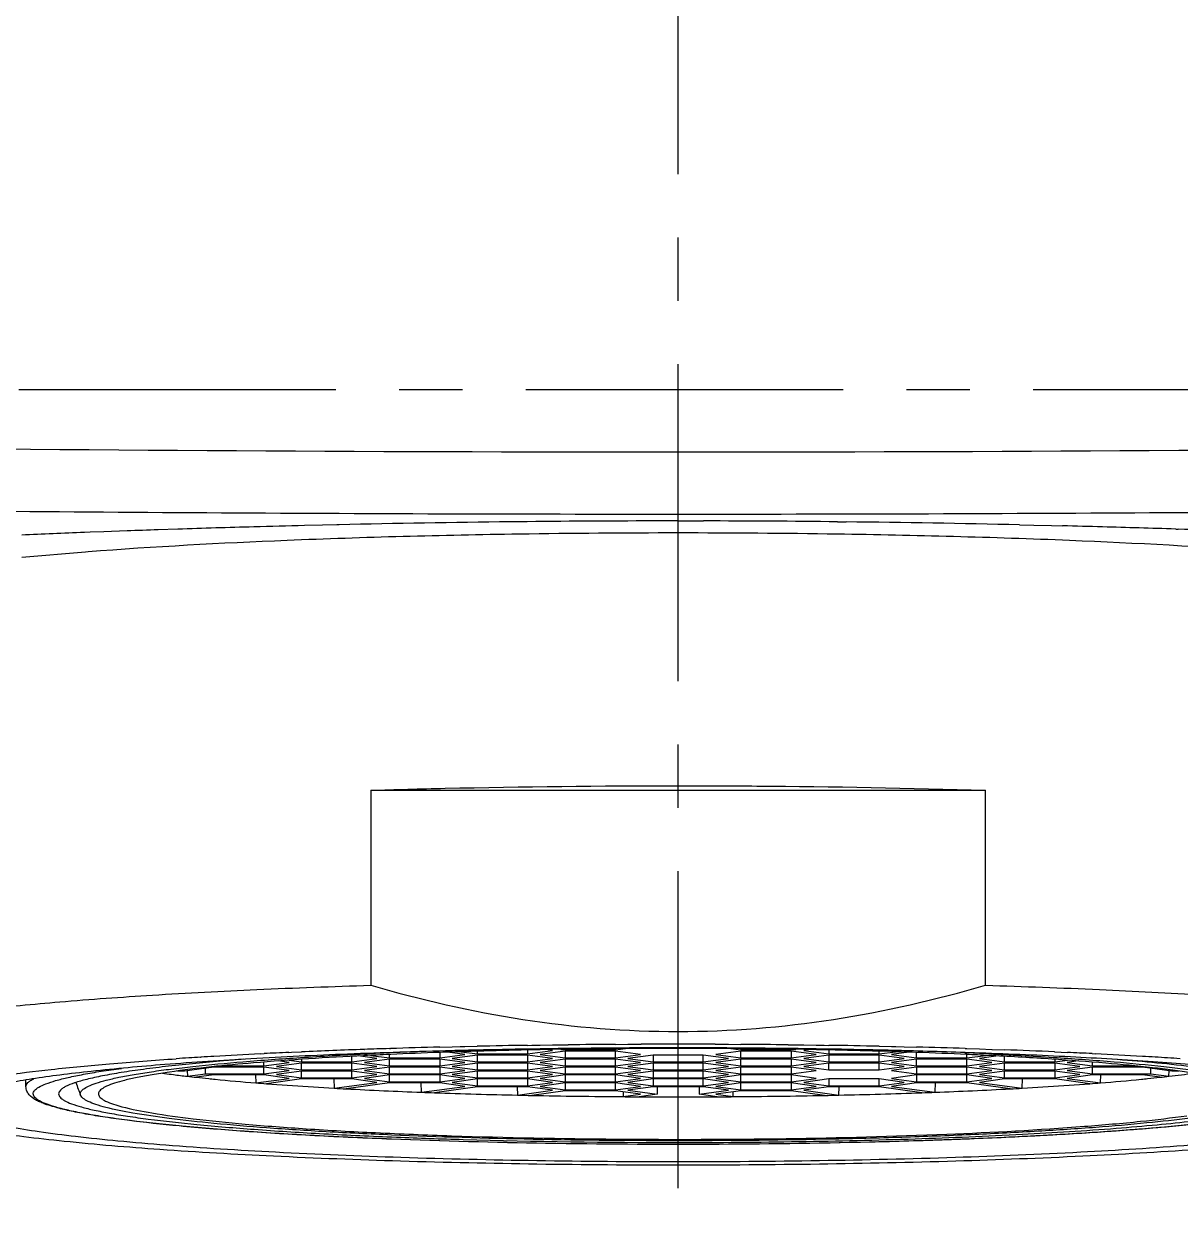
# Model space of a CAD drawing. Extents: x -4603 to -4009, y -5642 to -5222.
# Drawn here: x -4200.09 to -4184.14, y -5453.36 to -5436.85 of the extents above; entities that cross this region are included whole.
import ezdxf

# ---------------------------------------------------------------- set-up
doc = ezdxf.new("R2010")
doc.units = 0
doc.header["$LTSCALE"] = 7
doc.linetypes.add('CENTER', pattern=[2, 1.25, -0.25, 0.25, -0.25])
doc.layers.get('0').update_dxf_attribs({"color": 2, "linetype": 'CONTINUOUS'})
doc.layers.add('CL', color=1, linetype='CENTER')

# ---------------------------------------------------------------- blocks, each defined once
blk = doc.blocks.new('*U3')
at = {"layer": 'CL', "color": 0, "ltscale": 0.5, "transparency": 16777216}
blk.add_line((2.9, 0), (131.998, 0), dxfattribs=at)
blk = doc.blocks.new('*U2')
at = {"layer": 'CL', "color": 0, "ltscale": 0.5, "transparency": 16777216}
blk.add_line((0, -54.026), (0, 61.951), dxfattribs=at)

msp = doc.modelspace()

# ---------------------------------------------------------------- linework, layer by layer
at = {"color": 8, "linetype": 'Continuous', "true_color": 0x787878}
msp.add_line((-4191.06477, -5443.7102), (-4191.06477, -5442.75821), dxfattribs=at)
at = {"color": 7, "linetype": 'Continuous'}
for p, q in [((-4195.97145, -5443.7683), (-4196.22013, -5443.77425)), ((-4195.77378, -5443.76377), (-4195.97145, -5443.7683)), ((-4195.74454, -5443.76323), (-4195.77378, -5443.76377)), ((-4193.26197, -5443.722), (-4193.38292, -5443.72333)), ((-4191.06477, -5443.7102), (-4191.41492, -5443.71051)), ((-4191.06477, -5443.7102), (-4190.71463, -5443.71051)), ((-4188.86762, -5443.72199), (-4188.7467, -5443.72332)), ((-4186.35347, -5443.76381), (-4186.1574, -5443.76831)), ((-4186.1574, -5443.76831), (-4185.91115, -5443.7742)), ((-4185.91115, -5443.7742), (-4185.76308, -5443.77787)), ((-4199.17869, -5443.86674), (-4199.25841, -5443.86981)), ((-4198.99008, -5443.85961), (-4199.17869, -5443.86674)), ((-4198.66989, -5443.8479), (-4198.99008, -5443.85961)), ((-4197.96984, -5443.82404), (-4198.23998, -5443.83297)), ((-4184.19869, -5443.82278), (-4184.16334, -5443.82393)), ((-4199.2427, -5444.13964), (-4200.12105, -5444.21565)), ((-4199.20825, -5444.13699), (-4199.2427, -5444.13964)), ((-4195.30741, -5447.42856), (-4186.82213, -5447.42856)), ((-4195.30741, -5447.42856), (-4195.30741, -5450.12024)), ((-4186.82213, -5450.12024), (-4186.82213, -5447.42856)), ((-4196.83137, -5451.06656), (-4196.77955, -5451.06396)), ((-4196.43596, -5451.04752), (-4196.39988, -5451.04587)), ((-4196.39988, -5451.04587), (-4196.26407, -5451.03981)), ((-4195.39813, -5451.00576), (-4195.39357, -5451.00579)), ((-4195.04966, -5450.99421), (-4195.03465, -5450.9937)), ((-4194.35566, -5451.04761), (-4194.35566, -5451.12337)), ((-4194.3552, -5450.97435), (-4194.18437, -5450.97012)), ((-4194.00925, -5451.07629), (-4194.249, -5451.04371)), ((-4194.18437, -5450.97012), (-4194.07439, -5450.96753)), ((-4194.07439, -5450.96753), (-4194.00965, -5450.96605)), ((-4194.06145, -5451.03781), (-4193.83605, -5451.06844)), ((-4194.00965, -5450.96605), (-4193.8371, -5450.96227)), ((-4193.83549, -5451.01518), (-4193.88392, -5451.01629)), ((-4193.83471, -5451.03067), (-4193.84058, -5451.03084)), ((-4193.83605, -5451.06844), (-4193.83605, -5451.03075)), ((-4193.14392, -5450.94955), (-4193.0858, -5450.94865)), ((-4192.96954, -5450.99883), (-4193.14335, -5451.0016)), ((-4193.14323, -5451.01363), (-4193.14323, -5451.06844)), ((-4193.14323, -5451.06844), (-4192.79682, -5451.02137)), ((-4192.9967, -5451.01042), (-4193.1431, -5451.0134)), ((-4193.0858, -5450.94865), (-4192.97068, -5450.94696)), ((-4192.97133, -5451.00993), (-4192.9967, -5451.01042)), ((-4192.79773, -5451.00675), (-4192.97133, -5451.00993)), ((-4192.97068, -5450.94696), (-4192.79687, -5450.94459)), ((-4192.62361, -5451.02921), (-4192.97002, -5451.07629)), ((-4192.95763, -5450.99866), (-4192.96947, -5450.99886)), ((-4192.7976, -5450.99633), (-4192.95765, -5450.99865)), ((-4192.79682, -5451.02137), (-4192.89079, -5451.0086)), ((-4192.62433, -5451.00389), (-4192.79773, -5451.00675)), ((-4192.79687, -5450.94459), (-4192.62343, -5450.94246)), ((-4192.68583, -5451.00507), (-4192.62361, -5451.01352)), ((-4192.56687, -5451.00301), (-4192.62433, -5451.00389)), ((-4192.62361, -5451.004), (-4192.62361, -5451.01352)), ((-4192.62361, -5451.01352), (-4191.93079, -5451.01352)), ((-4191.93079, -5451.02921), (-4192.62361, -5451.02921)), ((-4192.62361, -5451.02921), (-4192.62361, -5451.12337)), ((-4192.62343, -5450.94246), (-4192.58461, -5450.94202)), ((-4191.93091, -5450.93624), (-4191.75764, -5450.93524)), ((-4191.93079, -5451.01352), (-4191.79162, -5450.99461)), ((-4191.93079, -5450.99578), (-4191.93079, -5451.01352)), ((-4191.58438, -5451.07629), (-4191.93079, -5451.02921)), ((-4191.93079, -5451.12337), (-4191.93079, -5451.02921)), ((-4191.75764, -5450.93524), (-4191.58458, -5450.93446)), ((-4191.58456, -5450.93449), (-4191.57472, -5450.93443)), ((-4190.55582, -5450.93442), (-4190.54496, -5450.93446)), ((-4190.19874, -5451.02921), (-4190.54515, -5451.07629)), ((-4190.54496, -5450.93446), (-4190.3719, -5450.93524)), ((-4190.3719, -5450.93524), (-4190.19863, -5450.93624)), ((-4190.33861, -5450.99451), (-4190.19874, -5451.01352)), ((-4190.19874, -5450.99577), (-4190.19874, -5451.01352)), ((-4190.19874, -5451.01352), (-4189.50592, -5451.01352)), ((-4189.50592, -5451.02921), (-4190.19874, -5451.02921)), ((-4190.19874, -5451.12337), (-4190.19874, -5451.02921)), ((-4189.54811, -5450.94198), (-4189.50609, -5450.94246)), ((-4189.50609, -5450.94246), (-4189.33267, -5450.94459)), ((-4189.50592, -5451.00389), (-4189.50592, -5451.01352)), ((-4189.50592, -5451.01352), (-4189.44324, -5451.005)), ((-4189.15951, -5451.07629), (-4189.50592, -5451.02921)), ((-4189.50592, -5451.02921), (-4189.50592, -5451.12337)), ((-4189.33182, -5451.00675), (-4189.50545, -5451.00389)), ((-4189.23905, -5451.00864), (-4189.33272, -5451.02137)), ((-4189.33272, -5451.02137), (-4188.98631, -5451.06844)), ((-4189.33267, -5450.94459), (-4189.15887, -5450.94696)), ((-4189.16767, -5450.99871), (-4189.33193, -5450.99633)), ((-4189.1579, -5451.00994), (-4189.33182, -5451.00675)), ((-4189.16001, -5450.99883), (-4189.16767, -5450.99871)), ((-4188.98619, -5451.0016), (-4189.16001, -5450.99883)), ((-4189.15887, -5450.94696), (-4189.04813, -5450.94858)), ((-4188.98665, -5451.01339), (-4189.1579, -5451.00994)), ((-4189.04813, -5450.94858), (-4188.98561, -5450.94955)), ((-4188.98631, -5451.01357), (-4188.98631, -5451.06844)), ((-4188.24129, -5451.03224), (-4188.29452, -5451.03068)), ((-4188.23905, -5451.01644), (-4188.29401, -5451.01518)), ((-4188.29349, -5451.06844), (-4188.29349, -5451.03083)), ((-4188.29349, -5451.06844), (-4188.06801, -5451.0378)), ((-4188.29244, -5450.96227), (-4188.11992, -5450.96605)), ((-4188.11804, -5451.03598), (-4188.24129, -5451.03224)), ((-4187.88115, -5451.04379), (-4188.12028, -5451.07629)), ((-4188.11992, -5450.96605), (-4188.06194, -5450.96737)), ((-4188.06194, -5450.96737), (-4187.94514, -5450.97012)), ((-4187.83486, -5451.04528), (-4187.94678, -5451.04148)), ((-4187.94514, -5450.97012), (-4187.77434, -5450.97435)), ((-4187.77391, -5451.04741), (-4187.83486, -5451.04528)), ((-4187.77387, -5451.12337), (-4187.77387, -5451.04755)), ((-4187.10951, -5451.05147), (-4187.08173, -5451.05267)), ((-4187.10356, -5450.99342), (-4187.07962, -5450.99417)), ((-4187.07962, -5450.99417), (-4186.90596, -5450.99981)), ((-4186.89892, -5451.05579), (-4186.90899, -5451.05545)), ((-4186.90596, -5450.99981), (-4186.73514, -5451.00563)), ((-4186.73596, -5451.00578), (-4186.73148, -5451.00576)), ((-4186.73148, -5451.00576), (-4186.56217, -5451.01182)), ((-4185.87142, -5451.03977), (-4185.86554, -5451.03981)), ((-4185.86554, -5451.03981), (-4185.69348, -5451.04752)), ((-4185.52385, -5451.05574), (-4185.51705, -5451.05579)), ((-4185.35009, -5451.06395), (-4185.30801, -5451.06606)), ((-4197.65642, -5451.11275), (-4197.6479, -5451.11222)), ((-4196.78054, -5451.23321), (-4196.78054, -5451.18043)), ((-4196.78054, -5451.23321), (-4196.43413, -5451.18613)), ((-4196.26092, -5451.19398), (-4196.60733, -5451.24105)), ((-4196.43413, -5451.18613), (-4196.58537, -5451.16558)), ((-4196.4364, -5451.15444), (-4196.26092, -5451.17829)), ((-4196.26092, -5451.14259), (-4196.26092, -5451.17829)), ((-4196.26092, -5451.17829), (-4195.5681, -5451.17829)), ((-4195.5681, -5451.19398), (-4196.26092, -5451.19398)), ((-4196.26092, -5451.28813), (-4196.26092, -5451.19398)), ((-4195.5681, -5451.17829), (-4195.5681, -5451.10103)), ((-4195.5681, -5451.17829), (-4195.22169, -5451.13121)), ((-4195.22169, -5451.24105), (-4195.5681, -5451.19398)), ((-4195.5681, -5451.28813), (-4195.5681, -5451.19398)), ((-4195.22169, -5451.13121), (-4195.47905, -5451.09624)), ((-4195.39434, -5451.09171), (-4195.40482, -5451.09224)), ((-4195.39595, -5451.06861), (-4195.35447, -5451.06662)), ((-4195.04848, -5451.13906), (-4195.3949, -5451.18613)), ((-4195.3949, -5451.18613), (-4195.04848, -5451.23321)), ((-4195.3106, -5451.08775), (-4195.04848, -5451.12337)), ((-4195.04848, -5451.12337), (-4195.04848, -5451.07524)), ((-4195.04848, -5451.12337), (-4194.35566, -5451.12337)), ((-4194.35566, -5451.13906), (-4195.04848, -5451.13906)), ((-4195.04848, -5451.23321), (-4195.04848, -5451.13906)), ((-4195.03118, -5451.07441), (-4195.04629, -5451.07513)), ((-4194.35566, -5451.12337), (-4194.00925, -5451.07629)), ((-4194.00925, -5451.18613), (-4194.35566, -5451.13906)), ((-4194.35566, -5451.13906), (-4194.35566, -5451.23321)), ((-4194.35566, -5451.23321), (-4194.00925, -5451.18613)), ((-4193.83605, -5451.08414), (-4194.18246, -5451.13121)), ((-4194.18246, -5451.13121), (-4193.83605, -5451.17829)), ((-4193.83605, -5451.19398), (-4194.18246, -5451.24105)), ((-4193.83605, -5451.06844), (-4193.14323, -5451.06844)), ((-4193.14323, -5451.08414), (-4193.83605, -5451.08414)), ((-4193.83605, -5451.17829), (-4193.83605, -5451.08414)), ((-4193.83605, -5451.17829), (-4193.14323, -5451.17829)), ((-4193.14323, -5451.19398), (-4193.83605, -5451.19398)), ((-4193.83605, -5451.28813), (-4193.83605, -5451.19398)), ((-4192.79682, -5451.13121), (-4193.14323, -5451.08414)), ((-4193.14323, -5451.08414), (-4193.14323, -5451.17829)), ((-4193.14323, -5451.17829), (-4192.79682, -5451.13121)), ((-4192.79682, -5451.24105), (-4193.14323, -5451.19398)), ((-4193.14323, -5451.19398), (-4193.14323, -5451.28813)), ((-4192.97002, -5451.07629), (-4192.62361, -5451.12337)), ((-4192.62361, -5451.13906), (-4192.97002, -5451.18613)), ((-4192.97002, -5451.18613), (-4192.62361, -5451.23321)), ((-4192.62361, -5451.12337), (-4191.93079, -5451.12337)), ((-4191.93079, -5451.13906), (-4192.62361, -5451.13906)), ((-4192.62361, -5451.13906), (-4192.62361, -5451.23321)), ((-4191.93079, -5451.12337), (-4191.58438, -5451.07629)), ((-4191.58438, -5451.18613), (-4191.93079, -5451.13906)), ((-4191.93079, -5451.23321), (-4191.93079, -5451.13906)), ((-4191.93079, -5451.23321), (-4191.58438, -5451.18613)), ((-4191.41118, -5451.08414), (-4191.75759, -5451.13121)), ((-4191.75759, -5451.13121), (-4191.41118, -5451.17829)), ((-4191.41118, -5451.19398), (-4191.75759, -5451.24105)), ((-4190.71836, -5451.08414), (-4191.41118, -5451.08414)), ((-4191.41118, -5451.08414), (-4191.41118, -5451.17829)), ((-4191.41118, -5451.17829), (-4190.71836, -5451.17829)), ((-4190.71836, -5451.19398), (-4191.41118, -5451.19398)), ((-4191.41118, -5451.19398), (-4191.41118, -5451.28813)), ((-4190.37195, -5451.13121), (-4190.71836, -5451.08414)), ((-4190.71836, -5451.17829), (-4190.71836, -5451.08414)), ((-4190.71836, -5451.17829), (-4190.37195, -5451.13121)), ((-4190.37195, -5451.24105), (-4190.71836, -5451.19398)), ((-4190.71836, -5451.28813), (-4190.71836, -5451.19398)), ((-4190.54515, -5451.07629), (-4190.19874, -5451.12337)), ((-4190.19874, -5451.13906), (-4190.54515, -5451.18613)), ((-4190.54515, -5451.18613), (-4190.19874, -5451.23321)), ((-4190.19874, -5451.12337), (-4189.50592, -5451.12337)), ((-4189.50592, -5451.13906), (-4190.19874, -5451.13906)), ((-4190.19874, -5451.23321), (-4190.19874, -5451.13906)), ((-4189.50592, -5451.12337), (-4189.15951, -5451.07629)), ((-4189.15951, -5451.18613), (-4189.50592, -5451.13906)), ((-4189.50592, -5451.13906), (-4189.50592, -5451.23321)), ((-4189.50592, -5451.23321), (-4189.15951, -5451.18613)), ((-4188.98631, -5451.08414), (-4189.33272, -5451.13121)), ((-4189.33272, -5451.13121), (-4188.98631, -5451.17829)), ((-4188.98631, -5451.19398), (-4189.33272, -5451.24105)), ((-4188.98631, -5451.06844), (-4188.29349, -5451.06844)), ((-4188.29349, -5451.08414), (-4188.98631, -5451.08414)), ((-4188.98631, -5451.08414), (-4188.98631, -5451.17829)), ((-4188.98631, -5451.17829), (-4188.29349, -5451.17829)), ((-4188.29349, -5451.19398), (-4188.98631, -5451.19398)), ((-4188.98631, -5451.28813), (-4188.98631, -5451.19398)), ((-4187.94708, -5451.13121), (-4188.29349, -5451.08414)), ((-4188.29349, -5451.17829), (-4188.29349, -5451.08414)), ((-4188.29349, -5451.17829), (-4187.94708, -5451.13121)), ((-4187.94708, -5451.24105), (-4188.29349, -5451.19398)), ((-4188.29349, -5451.28813), (-4188.29349, -5451.19398)), ((-4188.12028, -5451.07629), (-4187.77387, -5451.12337)), ((-4187.77387, -5451.13906), (-4188.12028, -5451.18613)), ((-4188.12028, -5451.18613), (-4187.77387, -5451.23321)), ((-4187.77387, -5451.12337), (-4187.08105, -5451.12337)), ((-4187.08105, -5451.13906), (-4187.77387, -5451.13906)), ((-4187.77387, -5451.23321), (-4187.77387, -5451.13906)), ((-4187.05086, -5451.07657), (-4187.08252, -5451.07514)), ((-4187.08105, -5451.12337), (-4187.08105, -5451.07529)), ((-4187.08105, -5451.12337), (-4186.81927, -5451.08779)), ((-4186.73464, -5451.18613), (-4187.08105, -5451.13906)), ((-4187.08105, -5451.23321), (-4187.08105, -5451.13906)), ((-4187.08105, -5451.23321), (-4186.73464, -5451.18613)), ((-4186.64991, -5451.09616), (-4186.90785, -5451.13121)), ((-4186.90785, -5451.13121), (-4186.56144, -5451.17829)), ((-4186.56144, -5451.19398), (-4186.90785, -5451.24105)), ((-4186.73429, -5451.06863), (-4186.71552, -5451.06949)), ((-4186.56144, -5451.17829), (-4186.56144, -5451.10099)), ((-4186.56144, -5451.17829), (-4185.86862, -5451.17829)), ((-4185.86862, -5451.19398), (-4186.56144, -5451.19398)), ((-4186.56144, -5451.28813), (-4186.56144, -5451.19398)), ((-4185.86862, -5451.14254), (-4185.86862, -5451.17829)), ((-4185.86862, -5451.17829), (-4185.69377, -5451.15453)), ((-4185.52221, -5451.24105), (-4185.86862, -5451.19398)), ((-4185.86862, -5451.19398), (-4185.86862, -5451.28813)), ((-4185.54391, -5451.16555), (-4185.69541, -5451.18613)), ((-4185.69541, -5451.18613), (-4185.349, -5451.23321)), ((-4185.349, -5451.23321), (-4185.349, -5451.18048)), ((-4197.8775, -5451.30382), (-4197.9755, -5451.30382)), ((-4197.47336, -5451.2489), (-4197.8775, -5451.30382)), ((-4197.84051, -5451.30237), (-4197.83759, -5451.37686)), ((-4197.83759, -5451.37686), (-4197.58883, -5451.34305)), ((-4197.47336, -5451.35874), (-4197.71195, -5451.39117)), ((-4197.58883, -5451.34305), (-4197.58883, -5451.26459)), ((-4197.58883, -5451.34305), (-4196.78054, -5451.34305)), ((-4196.78054, -5451.2489), (-4197.47336, -5451.2489)), ((-4196.78054, -5451.35874), (-4197.47336, -5451.35874)), ((-4197.36925, -5451.23321), (-4196.78054, -5451.23321)), ((-4196.89703, -5451.35874), (-4196.89303, -5451.46818)), ((-4196.43413, -5451.29598), (-4196.78054, -5451.2489)), ((-4196.78054, -5451.34305), (-4196.78054, -5451.2489)), ((-4196.78054, -5451.34305), (-4196.43413, -5451.29598)), ((-4196.43413, -5451.40582), (-4196.78054, -5451.35874)), ((-4196.60733, -5451.24105), (-4196.26092, -5451.28813)), ((-4196.26092, -5451.30382), (-4196.60733, -5451.3509)), ((-4196.60733, -5451.3509), (-4196.26092, -5451.39797)), ((-4196.26092, -5451.28813), (-4195.5681, -5451.28813)), ((-4195.5681, -5451.30382), (-4196.26092, -5451.30382)), ((-4196.26092, -5451.39797), (-4196.26092, -5451.30382)), ((-4195.5681, -5451.28813), (-4195.22169, -5451.24105)), ((-4195.22169, -5451.3509), (-4195.5681, -5451.30382)), ((-4195.5681, -5451.39797), (-4195.5681, -5451.30382)), ((-4195.5681, -5451.39797), (-4195.22169, -5451.3509)), ((-4195.04848, -5451.2489), (-4195.3949, -5451.29598)), ((-4195.3949, -5451.29598), (-4195.04848, -5451.34305)), ((-4195.04848, -5451.35874), (-4195.3949, -5451.40582)), ((-4195.04848, -5451.23321), (-4194.35566, -5451.23321)), ((-4194.35566, -5451.2489), (-4195.04848, -5451.2489)), ((-4195.04848, -5451.34305), (-4195.04848, -5451.2489)), ((-4195.04848, -5451.34305), (-4194.35566, -5451.34305)), ((-4194.35566, -5451.35874), (-4195.04848, -5451.35874)), ((-4195.04848, -5451.45289), (-4195.04848, -5451.35874)), ((-4194.00925, -5451.29598), (-4194.35566, -5451.2489)), ((-4194.35566, -5451.2489), (-4194.35566, -5451.34305)), ((-4194.35566, -5451.34305), (-4194.00925, -5451.29598)), ((-4194.00925, -5451.40582), (-4194.35566, -5451.35874)), ((-4194.35566, -5451.35874), (-4194.35566, -5451.45289)), ((-4194.18246, -5451.24105), (-4193.83605, -5451.28813)), ((-4193.83605, -5451.30382), (-4194.18246, -5451.3509)), ((-4194.18246, -5451.3509), (-4193.83605, -5451.39797)), ((-4193.83605, -5451.28813), (-4193.14323, -5451.28813)), ((-4193.14323, -5451.30382), (-4193.83605, -5451.30382)), ((-4193.83605, -5451.39797), (-4193.83605, -5451.30382)), ((-4193.14323, -5451.28813), (-4192.79682, -5451.24105)), ((-4192.79682, -5451.3509), (-4193.14323, -5451.30382)), ((-4193.14323, -5451.30382), (-4193.14323, -5451.39797)), ((-4193.14323, -5451.39797), (-4192.79682, -5451.3509)), ((-4192.62361, -5451.2489), (-4192.97002, -5451.29598)), ((-4192.97002, -5451.29598), (-4192.62361, -5451.34305)), ((-4192.62361, -5451.35874), (-4192.97002, -5451.40582)), ((-4192.62361, -5451.23321), (-4191.93079, -5451.23321)), ((-4191.93079, -5451.2489), (-4192.62361, -5451.2489)), ((-4192.62361, -5451.2489), (-4192.62361, -5451.34305)), ((-4192.62361, -5451.34305), (-4191.93079, -5451.34305)), ((-4191.93079, -5451.35874), (-4192.62361, -5451.35874)), ((-4192.62361, -5451.35874), (-4192.62361, -5451.45289)), ((-4191.58438, -5451.29598), (-4191.93079, -5451.2489)), ((-4191.93079, -5451.34305), (-4191.93079, -5451.2489)), ((-4191.93079, -5451.34305), (-4191.58438, -5451.29598)), ((-4191.58438, -5451.40582), (-4191.93079, -5451.35874)), ((-4191.93079, -5451.45289), (-4191.93079, -5451.35874)), ((-4191.75759, -5451.24105), (-4191.41118, -5451.28813)), ((-4191.41118, -5451.30382), (-4191.75759, -5451.3509)), ((-4191.75759, -5451.3509), (-4191.41118, -5451.39797)), ((-4191.41118, -5451.28813), (-4190.71836, -5451.28813)), ((-4190.71836, -5451.30382), (-4191.41118, -5451.30382)), ((-4191.41118, -5451.30382), (-4191.41118, -5451.39797)), ((-4190.71836, -5451.28813), (-4190.37195, -5451.24105)), ((-4190.37195, -5451.3509), (-4190.71836, -5451.30382)), ((-4190.71836, -5451.39797), (-4190.71836, -5451.30382)), ((-4190.71836, -5451.39797), (-4190.37195, -5451.3509)), ((-4190.19874, -5451.2489), (-4190.54515, -5451.29598)), ((-4190.54515, -5451.29598), (-4190.19874, -5451.34305)), ((-4190.19874, -5451.35874), (-4190.54515, -5451.40582)), ((-4190.19874, -5451.23321), (-4189.50592, -5451.23321)), ((-4189.50592, -5451.2489), (-4190.19874, -5451.2489)), ((-4190.19874, -5451.34305), (-4190.19874, -5451.2489)), ((-4190.19874, -5451.34305), (-4189.50592, -5451.34305)), ((-4189.50592, -5451.35874), (-4190.19874, -5451.35874)), ((-4190.19874, -5451.45289), (-4190.19874, -5451.35874)), ((-4189.15951, -5451.29598), (-4189.50592, -5451.2489)), ((-4189.50592, -5451.2489), (-4189.50592, -5451.34305)), ((-4189.50592, -5451.34305), (-4189.15951, -5451.29598)), ((-4189.15951, -5451.40582), (-4189.50592, -5451.35874)), ((-4189.50592, -5451.35874), (-4189.50592, -5451.45289)), ((-4189.33272, -5451.24105), (-4188.98631, -5451.28813)), ((-4188.98631, -5451.28813), (-4188.29349, -5451.28813)), ((-4188.29349, -5451.28813), (-4187.94708, -5451.24105)), ((-4187.77387, -5451.2489), (-4188.12028, -5451.29598)), ((-4188.12028, -5451.29598), (-4187.77387, -5451.34305)), ((-4187.77387, -5451.35874), (-4188.12028, -5451.40582)), ((-4187.77387, -5451.23321), (-4187.08105, -5451.23321)), ((-4187.08105, -5451.2489), (-4187.77387, -5451.2489)), ((-4187.77387, -5451.2489), (-4187.77387, -5451.34305)), ((-4187.77387, -5451.34305), (-4187.08105, -5451.34305)), ((-4187.08105, -5451.35874), (-4187.77387, -5451.35874)), ((-4187.77387, -5451.35874), (-4187.77387, -5451.45289)), ((-4186.73464, -5451.29598), (-4187.08105, -5451.2489)), ((-4187.08105, -5451.34305), (-4187.08105, -5451.2489)), ((-4187.08105, -5451.34305), (-4186.73464, -5451.29598)), ((-4186.73464, -5451.40582), (-4187.08105, -5451.35874)), ((-4187.08105, -5451.45289), (-4187.08105, -5451.35874)), ((-4186.90785, -5451.24105), (-4186.56144, -5451.28813)), ((-4186.56144, -5451.30382), (-4186.90785, -5451.3509)), ((-4186.90785, -5451.3509), (-4186.56144, -5451.39797)), ((-4186.56144, -5451.28813), (-4185.86862, -5451.28813)), ((-4185.86862, -5451.30382), (-4186.56144, -5451.30382)), ((-4186.56144, -5451.39797), (-4186.56144, -5451.30382)), ((-4185.86862, -5451.28813), (-4185.52221, -5451.24105)), ((-4185.52221, -5451.3509), (-4185.86862, -5451.30382)), ((-4185.86862, -5451.30382), (-4185.86862, -5451.39797)), ((-4185.86862, -5451.39797), (-4185.52221, -5451.3509)), ((-4185.349, -5451.2489), (-4185.69541, -5451.29598)), ((-4185.69541, -5451.29598), (-4185.349, -5451.34305)), ((-4185.349, -5451.35874), (-4185.69541, -5451.40582)), ((-4185.349, -5451.23321), (-4184.76043, -5451.23321)), ((-4184.65618, -5451.2489), (-4185.349, -5451.2489)), ((-4185.349, -5451.34305), (-4185.349, -5451.2489)), ((-4185.349, -5451.34305), (-4184.54071, -5451.34305)), ((-4184.65618, -5451.35874), (-4185.349, -5451.35874)), ((-4185.23651, -5451.46818), (-4185.2325, -5451.35874)), ((-4184.25203, -5451.30382), (-4184.65618, -5451.2489)), ((-4184.41759, -5451.39117), (-4184.65618, -5451.35874)), ((-4184.54071, -5451.34305), (-4184.54071, -5451.26459)), ((-4184.54071, -5451.34305), (-4184.29195, -5451.37686)), ((-4184.29195, -5451.37686), (-4184.28902, -5451.30237)), ((-4184.15376, -5451.30382), (-4184.25203, -5451.30382)), ((-4200.06477, -5451.51983), (-4200.06477, -5451.42757)), ((-4196.89303, -5451.46818), (-4196.43413, -5451.40582)), ((-4196.26092, -5451.41366), (-4196.7465, -5451.47965)), ((-4196.7465, -5451.47965), (-4195.81221, -5451.54099)), ((-4196.26092, -5451.39797), (-4195.5681, -5451.39797)), ((-4195.5681, -5451.41366), (-4196.26092, -5451.41366)), ((-4195.81672, -5451.41366), (-4195.81221, -5451.54099)), ((-4195.81221, -5451.54099), (-4195.22169, -5451.46074)), ((-4195.04848, -5451.46859), (-4195.64763, -5451.55001)), ((-4195.22169, -5451.46074), (-4195.5681, -5451.41366)), ((-4195.3949, -5451.40582), (-4195.04848, -5451.45289)), ((-4195.04848, -5451.45289), (-4194.35566, -5451.45289)), ((-4194.35566, -5451.46859), (-4195.04848, -5451.46859)), ((-4194.6084, -5451.59708), (-4194.61294, -5451.46859)), ((-4194.6084, -5451.59708), (-4194.00925, -5451.51566)), ((-4193.83605, -5451.52351), (-4194.42657, -5451.60376)), ((-4194.35566, -5451.45289), (-4194.00925, -5451.40582)), ((-4194.00925, -5451.51566), (-4194.35566, -5451.46859)), ((-4193.83605, -5451.41366), (-4194.18246, -5451.46074)), ((-4194.18246, -5451.46074), (-4193.83605, -5451.50782)), ((-4193.83605, -5451.39797), (-4193.14323, -5451.39797)), ((-4193.14323, -5451.41366), (-4193.83605, -5451.41366)), ((-4193.83605, -5451.50782), (-4193.83605, -5451.41366)), ((-4193.83605, -5451.50782), (-4193.14323, -5451.50782)), ((-4193.14323, -5451.52351), (-4193.83605, -5451.52351)), ((-4193.2865, -5451.52351), (-4193.28239, -5451.63657)), ((-4192.79682, -5451.46074), (-4193.14323, -5451.41366)), ((-4193.14323, -5451.41366), (-4193.14323, -5451.50782)), ((-4193.14323, -5451.50782), (-4192.79682, -5451.46074)), ((-4192.79682, -5451.57058), (-4193.14323, -5451.52351)), ((-4192.97002, -5451.40582), (-4192.62361, -5451.45289)), ((-4192.62361, -5451.46859), (-4192.97002, -5451.51566)), ((-4192.97002, -5451.51566), (-4192.62361, -5451.56274)), ((-4192.62361, -5451.45289), (-4191.93079, -5451.45289)), ((-4191.93079, -5451.46859), (-4192.62361, -5451.46859)), ((-4192.62361, -5451.46859), (-4192.62361, -5451.56274)), ((-4191.93079, -5451.45289), (-4191.58438, -5451.40582)), ((-4191.58438, -5451.51566), (-4191.93079, -5451.46859)), ((-4191.93079, -5451.56274), (-4191.93079, -5451.46859)), ((-4191.93079, -5451.56274), (-4191.58438, -5451.51566)), ((-4191.41118, -5451.41366), (-4191.75759, -5451.46074)), ((-4191.75759, -5451.46074), (-4191.41118, -5451.50782)), ((-4191.41118, -5451.52351), (-4191.75759, -5451.57058)), ((-4191.41118, -5451.39797), (-4190.71836, -5451.39797)), ((-4190.71836, -5451.41366), (-4191.41118, -5451.41366)), ((-4191.41118, -5451.41366), (-4191.41118, -5451.50782)), ((-4191.41118, -5451.50782), (-4190.71836, -5451.50782)), ((-4190.71836, -5451.52351), (-4191.41118, -5451.52351)), ((-4191.35344, -5451.52351), (-4191.35344, -5451.6255)), ((-4190.77609, -5451.52351), (-4190.77609, -5451.6255)), ((-4190.37195, -5451.46074), (-4190.71836, -5451.41366)), ((-4190.71836, -5451.50782), (-4190.71836, -5451.41366)), ((-4190.71836, -5451.50782), (-4190.37195, -5451.46074)), ((-4190.37195, -5451.57058), (-4190.71836, -5451.52351)), ((-4190.54515, -5451.40582), (-4190.19874, -5451.45289)), ((-4190.19874, -5451.46859), (-4190.54515, -5451.51566)), ((-4190.54515, -5451.51566), (-4190.19874, -5451.56274)), ((-4190.19874, -5451.45289), (-4189.50592, -5451.45289)), ((-4189.50592, -5451.46859), (-4190.19874, -5451.46859)), ((-4190.19874, -5451.56274), (-4190.19874, -5451.46859)), ((-4189.50592, -5451.45289), (-4189.15951, -5451.40582)), ((-4189.15951, -5451.51566), (-4189.50592, -5451.46859)), ((-4189.50592, -5451.46859), (-4189.50592, -5451.56274)), ((-4189.50592, -5451.56274), (-4189.15951, -5451.51566)), ((-4188.98631, -5451.41366), (-4189.33272, -5451.46074)), ((-4189.33272, -5451.46074), (-4188.98631, -5451.50782)), ((-4188.98631, -5451.52351), (-4189.33272, -5451.57058)), ((-4188.29349, -5451.41366), (-4188.98631, -5451.41366)), ((-4188.98631, -5451.41366), (-4188.98631, -5451.50782)), ((-4188.98631, -5451.50782), (-4188.29349, -5451.50782)), ((-4188.29349, -5451.52351), (-4188.98631, -5451.52351)), ((-4188.84714, -5451.63657), (-4188.84303, -5451.52351)), ((-4187.94708, -5451.46074), (-4188.29349, -5451.41366)), ((-4188.29349, -5451.50782), (-4188.29349, -5451.41366)), ((-4188.29349, -5451.50782), (-4187.94708, -5451.46074)), ((-4187.70297, -5451.60376), (-4188.29349, -5451.52351)), ((-4188.12028, -5451.40582), (-4187.77387, -5451.45289)), ((-4187.77387, -5451.46859), (-4188.12028, -5451.51566)), ((-4188.12028, -5451.51566), (-4187.52114, -5451.59708)), ((-4187.77387, -5451.45289), (-4187.08105, -5451.45289)), ((-4187.08105, -5451.46859), (-4187.77387, -5451.46859)), ((-4187.5166, -5451.46859), (-4187.52114, -5451.59708)), ((-4187.08105, -5451.45289), (-4186.73464, -5451.40582)), ((-4186.48191, -5451.55001), (-4187.08105, -5451.46859)), ((-4186.56144, -5451.41366), (-4186.90785, -5451.46074)), ((-4186.90785, -5451.46074), (-4186.31733, -5451.54099)), ((-4186.56144, -5451.39797), (-4185.86862, -5451.39797)), ((-4185.86862, -5451.41366), (-4186.56144, -5451.41366)), ((-4186.31733, -5451.54099), (-4186.31282, -5451.41366)), ((-4186.31733, -5451.54099), (-4185.38304, -5451.47965)), ((-4185.38304, -5451.47965), (-4185.86862, -5451.41366)), ((-4185.69541, -5451.40582), (-4185.23651, -5451.46818)), ((-4193.28239, -5451.63657), (-4192.79682, -5451.57058)), ((-4192.62361, -5451.57843), (-4193.08251, -5451.64079)), ((-4192.62361, -5451.56274), (-4191.93079, -5451.56274)), ((-4191.93079, -5451.57843), (-4192.62361, -5451.57843)), ((-4191.58438, -5451.6255), (-4191.93079, -5451.57843)), ((-4191.8255, -5451.59274), (-4191.82298, -5451.65793)), ((-4191.82298, -5451.65793), (-4191.58438, -5451.6255)), ((-4191.75759, -5451.57058), (-4191.35344, -5451.6255)), ((-4191.35344, -5451.6255), (-4191.6022, -5451.65931)), ((-4191.6022, -5451.65931), (-4191.58454, -5451.65939)), ((-4191.36349, -5451.66027), (-4191.35352, -5451.66029)), ((-4190.77609, -5451.6255), (-4190.37195, -5451.57058)), ((-4190.52733, -5451.65931), (-4190.77609, -5451.6255)), ((-4190.77601, -5451.6603), (-4190.76604, -5451.66027)), ((-4190.19874, -5451.57843), (-4190.54515, -5451.6255)), ((-4190.54515, -5451.6255), (-4190.30656, -5451.65793)), ((-4190.54499, -5451.6594), (-4190.52733, -5451.65931)), ((-4190.30656, -5451.65793), (-4190.30403, -5451.59274)), ((-4190.19874, -5451.56274), (-4189.50592, -5451.56274)), ((-4189.50592, -5451.57843), (-4190.19874, -5451.57843)), ((-4189.04702, -5451.64079), (-4189.50592, -5451.57843)), ((-4189.33272, -5451.57058), (-4188.84714, -5451.63657)), ((-4195.02191, -5452.21417), (-4194.95373, -5452.21693)), ((-4195.02288, -5452.24533), (-4195.08815, -5452.24277))]:
    msp.add_line(p, q, dxfattribs=at)
at = {"color": 8, "linetype": 'Continuous', "true_color": 0x787878}
for centre, radius, start, end in [((-4190.93038, -4370.26782), 1072.4904, 269.29825243, 269.99282026), ((-4191.19916, -4370.26777), 1072.49045, 270.0071792, 270.70174859), ((-4190.93596, -4346.09663), 1097.51928, 269.31395131, 269.99327547), ((-4191.19577, -4346.06074), 1097.55519, 270.00683894, 270.68613725)]:
    msp.add_arc(centre, radius, start, end, dxfattribs=at)
at = {"color": 7, "linetype": 'Continuous'}
for centre, radius, start, end in [((-4190.84498, -5663.52), 219.81146, 91.5837345, 91.8574827), ((-4190.78902, -5665.51093), 221.80319, 91.4030931, 91.5839693), ((-4191.01111, -5654.6131), 210.90311, 90.6443601, 91.2860328), ((-4191.04757, -5651.16961), 207.45942, 90.1014544, 90.6115786), ((-4191.07991, -5651.00001), 207.28982, 89.388501, 89.8990357), ((-4191.12919, -5655.27143), 211.56153, 88.7065145, 89.3547507), ((-4191.31697, -5664.52139), 220.81338, 88.4152266, 88.5587462), ((-4191.30387, -5664.06774), 220.35953, 88.1522584, 88.4153702), ((-4192.67658, -5614.07433), 170.33173, 92.214531, 92.5059249), ((-4191.17444, -5653.451), 209.73707, 91.9305249, 92.0480384), ((-4191.06731, -5590.69966), 146.82307, 89.9990066, 90.855476), ((-4191.0519, -5589.31592), 145.43934, 89.1404525, 90.0050677), ((-4191.1323, -5658.72534), 215.01438, 87.9563908, 88.1426272), ((-4192.63278, -5534.1889), 83.22832, 92.7407495, 92.8558913), ((-4192.49047, -5537.16186), 86.20467, 92.6232798, 92.7407455), ((-4192.05704, -5547.01235), 96.0647, 91.9931207, 92.5099935), ((-4191.70836, -5556.61298), 105.67166, 91.8120812, 91.9990281), ((-4192.11756, -5518.85649), 67.86711, 92.4751377, 92.7337478), ((-4191.88419, -5524.21944), 73.23513, 92.1719496, 92.476346), ((-4191.50032, -5563.20784), 112.2698, 91.4571182, 91.8040318), ((-4191.77164, -5524.1253), 73.12356, 92.0253404, 92.5547808), ((-4191.58054, -5529.42757), 78.42926, 91.9011801, 92.0279654), ((-4191.32596, -5561.99423), 111.00742, 91.3203917, 91.4749159), ((-4191.4999, -5531.85592), 80.85896, 91.7800923, 91.9012015), ((-4191.42773, -5534.17651), 83.18067, 91.6622291, 91.7801258), ((-4191.19805, -5575.79177), 124.85739, 90.892977, 91.2111258), ((-4191.19573, -5567.90222), 116.91684, 90.9544838, 91.2937377), ((-4191.26833, -5539.92715), 88.93351, 91.2079215, 91.6536339), ((-4191.07379, -5576.40411), 125.41962, 90.2332314, 90.787519), ((-4191.0817, -5583.89328), 132.95976, 90.3659475, 90.6476552), ((-4191.08581, -5549.96013), 98.96821, 90.489549, 90.8574637), ((-4191.0708, -5551.65539), 100.66353, 90.292347, 90.4898472), ((-4191.06518, -5552.77401), 101.78217, 89.9997692, 90.2922966), ((-4191.06474, -5578.17684), 127.19237, 90.0000109, 90.2340548), ((-4191.06473, -5586.39858), 135.46511, 90.0000178, 90.2157072), ((-4191.06481, -5586.39968), 135.46621, 89.7847218, 89.9999823), ((-4191.06479, -5578.17596), 127.19149, 89.7659442, 89.9999889), ((-4191.06445, -5552.79766), 101.80581, 89.7077046, 90.0001796), ((-4191.04703, -5575.42543), 124.44092, 89.2102973, 89.7689495), ((-4191.0586, -5551.64561), 100.65374, 89.5101782, 89.7076883), ((-4191.04791, -5583.90138), 132.96786, 89.3537244, 89.6340453), ((-4191.03464, -5549.17638), 98.1844, 89.1075982, 89.5118424), ((-4190.82988, -5538.67176), 87.67774, 88.342958, 88.7953924), ((-4190.91303, -5566.84334), 115.85776, 88.7046949, 89.047067), ((-4190.94957, -5576.77639), 125.84217, 88.7901235, 89.1057737), ((-4190.80265, -5561.95705), 110.97022, 88.5250554, 88.6762512), ((-4190.63037, -5531.87832), 80.88137, 88.0986124, 88.2199978), ((-4190.55364, -5552.9003), 101.91007, 87.9504116, 88.5339432), ((-4190.66944, -5564.62403), 113.68655, 88.2025721, 88.5407713), ((-4190.28382, -5522.26918), 71.26598, 87.4253754, 87.9816837), ((-4190.07299, -5520.2176), 69.22958, 87.3797065, 87.5236026), ((-4189.94924, -5517.51526), 66.52441, 87.2296807, 87.3797754), ((-4190.10137, -5547.7839), 96.83678, 87.4957379, 87.905484), ((-4189.64098, -5537.20307), 86.24593, 87.2627899, 87.3766372), ((-4189.49656, -5534.1848), 83.22421, 87.1441773, 87.2592584), ((-4189.14429, -5527.24595), 76.27642, 86.6285658, 87.1171277), ((-4193.87183, -5512.47026), 61.4741, 93.681056, 93.8417895), ((-4193.66746, -5515.64434), 64.65476, 93.5371891, 93.6812064), ((-4193.46251, -5518.96407), 67.98081, 93.3803754, 93.5297751), ((-4193.09299, -5525.27724), 74.30479, 92.8838499, 93.3777713), ((-4192.15761, -5515.27319), 64.26304, 92.5765025, 92.8870293), ((-4189.91398, -5514.06801), 63.05648, 87.10979, 87.3975585), ((-4188.66707, -5518.96493), 67.98167, 86.4703805, 86.6196255), ((-4188.46701, -5515.72204), 64.73262, 86.3188211, 86.470411), ((-4188.25751, -5512.46728), 61.47112, 86.1583038, 86.3189094), ((-4196.42377, -5438.8381), 12.61769, 262.000553, 262.13048), ((-4196.27991, -5437.79245), 13.67319, 262.133259, 262.644917), ((-4195.95263, -5435.26401), 16.22273, 262.641734, 263.327612), ((-4195.56639, -5431.99559), 19.51388, 263.31628, 263.687555), ((-4195.32431, -5429.80405), 21.71875, 263.688463, 264.13549), ((-4186.85984, -5429.29198), 22.23372, 275.869687, 276.30636), ((-4186.5208, -5432.36734), 19.13974, 276.308817, 276.687349), ((-4186.10624, -5435.86208), 15.62049, 276.669837, 277.934753), ((-4197.50838, -5450.88666), 1.95338, 197.152552, 202.708847), ((-4195.05379, -5427.19758), 24.33922, 264.128943, 264.335305), ((-4194.56737, -5422.21056), 29.3499, 264.351313, 265.455169), ((-4193.91858, -5414.4137), 37.17367, 265.410575, 265.637114), ((-4192.58489, -5394.14579), 57.48586, 266.781663, 266.945947), ((-4192.13682, -5385.54042), 66.10288, 266.9555153, 267.8572188), ((-4190.12191, -5382.68838), 68.95777, 272.1614471, 273.0258188), ((-4189.54464, -5394.14579), 57.48586, 273.054053, 273.218337), ((-4188.21096, -5414.4137), 37.17367, 274.362886, 274.589425), ((-4187.72019, -5420.43887), 31.12855, 274.576368, 275.617149), ((-4187.07574, -5427.19758), 24.33922, 275.664695, 275.871057), ((-4191.68103, -5374.32446), 77.32806, 267.8304652, 267.9652804), ((-4191.42282, -5366.83218), 84.82478, 267.9706627, 268.7438307), ((-4191.20696, -5358.09123), 93.56836, 268.7290215, 268.8514434), ((-4191.11265, -5353.15339), 98.5071, 268.8541717, 269.5868438), ((-4191.06884, -5348.78942), 102.87127, 269.5799675, 269.7029332), ((-4191.06578, -5348.19639), 103.46431, 269.7127179, 269.8351326), ((-4191.06477, -5347.87065), 103.79006, 269.8405954, 270.1594046), ((-4191.06376, -5348.19639), 103.46431, 270.1648674, 270.2872821), ((-4191.0607, -5348.78942), 102.87127, 270.2970668, 270.4200325), ((-4191.03517, -5351.80939), 99.8512, 270.4180876, 271.140897), ((-4190.92258, -5358.09123), 93.56836, 271.1485566, 271.2709785), ((-4190.77378, -5364.49385), 87.16402, 271.2665443, 272.0189623), ((-4190.44851, -5374.32446), 77.32806, 272.0347196, 272.1695348)]:
    msp.add_arc(centre, radius, start, end, dxfattribs=at)
for points, knots in [([(-4193.25943, -5443.89295), (-4194.32747, -5443.90903), (-4196.31178, -5443.96108), (-4198.29427, -5444.0669), (-4199.20825, -5444.13699)], [0, 0, 0, 0, 0.53816254, 1, 1, 1, 1]), ([(-4182.91455, -5444.13751), (-4183.82938, -5444.06724), (-4185.81412, -5443.96119), (-4187.80068, -5443.90905), (-4188.87011, -5443.89295)], [0, 0, 0, 0, 0.46174539, 1, 1, 1, 1]), ([(-4195.30741, -5447.42856), (-4194.9648, -5447.41805), (-4193.55088, -5447.38075), (-4192.13639, -5447.3658), (-4191.06477, -5447.3658)], [0, 0, 0, 0, 0.24234561, 1, 1, 1, 1]), ([(-4191.06477, -5447.3658), (-4190.70344, -5447.3658), (-4189.28905, -5447.371), (-4187.8747, -5447.39627), (-4186.82213, -5447.42856)], [0, 0, 0, 0, 0.25546592, 1, 1, 1, 1]), ([(-4202.71476, -5450.97152), (-4202.71476, -5450.94627), (-4202.6894, -5450.90521), (-4202.63863, -5450.86559), (-4202.55306, -5450.81583), (-4202.40408, -5450.75858), (-4202.17735, -5450.6943), (-4201.88882, -5450.63127), (-4201.53999, -5450.5696), (-4201.1326, -5450.50993), (-4200.47973, -5450.42934), (-4199.53615, -5450.33929), (-4198.26654, -5450.24879), (-4196.83586, -5450.17365), (-4195.83131, -5450.13631), (-4195.30741, -5450.12024)], [0, 0, 0, 0, 0.01006508, 0.01712327, 0.02593403, 0.04927086, 0.08054642, 0.11979821, 0.16691721, 0.22169788, 0.28387344, 0.42906632, 0.59939121, 0.79111012, 1, 1, 1, 1]), ([(-4195.30741, -5450.12024), (-4194.61894, -5450.3202), (-4193.21744, -5450.64263), (-4191.78161, -5450.75827), (-4191.06477, -5450.75827)], [0, 0, 0, 0, 0.50002611, 1, 1, 1, 1]), ([(-4191.06477, -5450.75827), (-4190.34792, -5450.75827), (-4188.91209, -5450.64263), (-4187.5106, -5450.3202), (-4186.82213, -5450.12024)], [0, 0, 0, 0, 0.49997397, 1, 1, 1, 1]), ([(-4186.82213, -5450.12024), (-4186.29823, -5450.13631), (-4185.29368, -5450.17365), (-4183.863, -5450.24879), (-4182.59339, -5450.33929), (-4181.64981, -5450.42934), (-4180.99694, -5450.50993), (-4180.58954, -5450.5696), (-4180.24072, -5450.63127), (-4179.95218, -5450.6943), (-4179.72545, -5450.75858), (-4179.57647, -5450.81583), (-4179.49091, -5450.86559), (-4179.44014, -5450.90521), (-4179.41478, -5450.94627), (-4179.41478, -5450.97152)], [0, 0, 0, 0, 0.20888988, 0.40060879, 0.57093368, 0.71612656, 0.77830212, 0.83308279, 0.88020179, 0.91945358, 0.95072914, 0.97406597, 0.98287673, 0.98993492, 1, 1, 1, 1]), ([(-4194.18321, -5451.02359), (-4194.66486, -5451.036), (-4195.591, -5451.06591), (-4196.91316, -5451.12876), (-4198.09212, -5451.20653), (-4198.97118, -5451.28521), (-4199.58108, -5451.35631), (-4199.96244, -5451.40923), (-4200.28932, -5451.46414), (-4200.55991, -5451.52038), (-4200.77267, -5451.57791), (-4200.91255, -5451.62913), (-4200.99308, -5451.67385), (-4201.04043, -5451.70908), (-4201.06476, -5451.74617), (-4201.06476, -5451.76906)], [0, 0, 0, 0, 0.2069397, 0.39797738, 0.568492, 0.71438136, 0.77698865, 0.83220552, 0.87973111, 0.91933086, 0.9508609, 0.97433452, 0.98315319, 0.99017075, 1, 1, 1, 1]), ([(-4181.06477, -5451.76906), (-4181.06477, -5451.74858), (-4181.08413, -5451.71526), (-4181.12395, -5451.68249), (-4181.19048, -5451.64185), (-4181.30661, -5451.59488), (-4181.48347, -5451.54211), (-4181.70865, -5451.49027), (-4181.98109, -5451.4394), (-4182.2996, -5451.39002), (-4182.81103, -5451.32297), (-4183.55217, -5451.24736), (-4184.55256, -5451.1702), (-4185.6851, -5451.10458), (-4186.48213, -5451.07077), (-4186.89892, -5451.05579)], [0, 0, 0, 0, 0.01034521, 0.01745931, 0.02627636, 0.04950899, 0.08054854, 0.11947636, 0.16620296, 0.220563, 0.2823151, 0.4268161, 0.59692274, 0.78926669, 1, 1, 1, 1]), ([(-4201.66313, -5451.85123), (-4201.67268, -5451.84365), (-4201.6893, -5451.82859), (-4201.70758, -5451.80311), (-4201.7161, -5451.77661), (-4201.71253, -5451.73857), (-4201.67484, -5451.69094), (-4201.59942, -5451.64345), (-4201.48826, -5451.5952), (-4201.26887, -5451.52476), (-4200.90176, -5451.44415), (-4200.35608, -5451.35666), (-4199.67675, -5451.27418), (-4198.87359, -5451.19796), (-4198.2975, -5451.1549), (-4197.9907, -5451.13429)], [0, 0, 0, 0, 0.00930119, 0.01701814, 0.02367955, 0.03008712, 0.04536327, 0.06750936, 0.09805419, 0.13747084, 0.24325486, 0.38437789, 0.55918244, 0.76534164, 1, 1, 1, 1]), ([(-4199.31033, -5451.64072), (-4199.31311, -5451.63404), (-4199.3164, -5451.61944), (-4199.31115, -5451.59655), (-4199.29653, -5451.57478), (-4199.26223, -5451.54354), (-4199.19491, -5451.50715), (-4199.08786, -5451.46682), (-4198.94659, -5451.4268), (-4198.77176, -5451.3873), (-4198.56379, -5451.3486), (-4198.32357, -5451.31094), (-4198.0521, -5451.27451), (-4197.63144, -5451.22569), (-4197.03701, -5451.17034), (-4196.24882, -5451.11363), (-4195.69018, -5451.08285), (-4195.39595, -5451.06861)], [0, 0, 0, 0, 0.0053922, 0.01078692, 0.017017, 0.02464604, 0.04515937, 0.07347351, 0.10989115, 0.15444128, 0.20702953, 0.26750077, 0.33562251, 0.41113724, 0.58307504, 0.7804724, 1, 1, 1, 1]), ([(-4197.05992, -5451.14124), (-4197.15355, -5451.14846), (-4197.49964, -5451.17642), (-4197.84535, -5451.20941), (-4198.09705, -5451.23797)], [0, 0, 0, 0, 0.27046321, 1, 1, 1, 1]), ([(-4195.40482, -5451.09224), (-4195.91212, -5451.11795), (-4196.80729, -5451.17435), (-4197.70041, -5451.2633), (-4198.08543, -5451.3186)], [0, 0, 0, 0, 0.56632478, 1, 1, 1, 1]), ([(-4183.06845, -5451.63854), (-4183.06598, -5451.63216), (-4183.06325, -5451.61823), (-4183.06864, -5451.5966), (-4183.08267, -5451.57596), (-4183.11514, -5451.54636), (-4183.17847, -5451.51176), (-4183.27899, -5451.47343), (-4183.41132, -5451.43535), (-4183.57494, -5451.39776), (-4183.76943, -5451.36091), (-4183.99401, -5451.32499), (-4184.24779, -5451.29021), (-4184.64113, -5451.24352), (-4185.19728, -5451.19039), (-4185.93532, -5451.13563), (-4186.45869, -5451.10568), (-4186.73452, -5451.09175)], [0, 0, 0, 0, 0.00543907, 0.0109286, 0.01727299, 0.02501001, 0.04568824, 0.07411083, 0.11056343, 0.15509307, 0.2076211, 0.26798314, 0.33598229, 0.41135682, 0.58304037, 0.78031591, 1, 1, 1, 1]), ([(-4186.71548, -5451.06949), (-4186.4224, -5451.08376), (-4185.86609, -5451.11456), (-4185.08131, -5451.17127), (-4184.48961, -5451.22658), (-4184.07094, -5451.27532), (-4183.80079, -5451.31169), (-4183.56177, -5451.34928), (-4183.35485, -5451.3879), (-4183.1809, -5451.42732), (-4183.04037, -5451.46725), (-4182.93389, -5451.50749), (-4182.86694, -5451.5438), (-4182.83285, -5451.57495), (-4182.81833, -5451.59668), (-4182.81315, -5451.61951), (-4182.81644, -5451.63406), (-4182.81922, -5451.64073)], [0, 0, 0, 0, 0.21966102, 0.41706721, 0.58898048, 0.66448036, 0.73257958, 0.79302595, 0.84559125, 0.89011942, 0.92652052, 0.95482026, 0.97532654, 0.98295736, 0.98919229, 0.99459591, 1, 1, 1, 1]), ([(-4182.51477, -5451.61952), (-4182.51477, -5451.59331), (-4182.55164, -5451.55225), (-4182.61366, -5451.51635), (-4182.68817, -5451.48365), (-4182.78225, -5451.45201), (-4182.94732, -5451.40637), (-4183.34854, -5451.32324), (-4184.07568, -5451.22642), (-4184.70759, -5451.16917), (-4185.06945, -5451.14125)], [0, 0, 0, 0, 0.02981335, 0.05331023, 0.08374119, 0.12140416, 0.16639796, 0.27834541, 0.58719211, 1, 1, 1, 1]), ([(-4198.09705, -5451.23797), (-4198.21295, -5451.25112), (-4198.43081, -5451.2777), (-4198.73555, -5451.3218), (-4198.99653, -5451.36744), (-4199.21245, -5451.41407), (-4199.38213, -5451.4617), (-4199.49365, -5451.50408), (-4199.55773, -5451.54098), (-4199.59566, -5451.57029), (-4199.61476, -5451.60075), (-4199.61476, -5451.61951)], [0, 0, 0, 0, 0.21906538, 0.41212826, 0.57819745, 0.71656048, 0.82677109, 0.90898237, 0.93997787, 0.96477131, 1, 1, 1, 1]), ([(-4198.08543, -5451.3186), (-4198.16507, -5451.33003), (-4198.3139, -5451.35297), (-4198.52056, -5451.39073), (-4198.69461, -5451.42933), (-4198.83549, -5451.46845), (-4198.94259, -5451.50788), (-4199.01022, -5451.54346), (-4199.04513, -5451.57397), (-4199.06031, -5451.59518), (-4199.06637, -5451.61752), (-4199.06363, -5451.63195), (-4199.0611, -5451.63852)], [0, 0, 0, 0, 0.22543069, 0.42187135, 0.58846918, 0.72482379, 0.83106242, 0.90819332, 0.93690535, 0.96027215, 0.98028251, 1, 1, 1, 1]), ([(-4195.08815, -5452.24277), (-4195.44044, -5452.22878), (-4196.11296, -5452.19771), (-4197.06723, -5452.13861), (-4197.90787, -5452.07006), (-4198.52971, -5452.00348), (-4198.9586, -5451.94466), (-4199.22621, -5451.90124), (-4199.45626, -5451.85652), (-4199.64858, -5451.81031), (-4199.78472, -5451.76772), (-4199.8747, -5451.73098), (-4199.94756, -5451.69619), (-4200.01159, -5451.64906), (-4200.0561, -5451.58285), (-4200.06477, -5451.5412), (-4200.06477, -5451.51983)], [0, 0, 0, 0, 0.20635382, 0.39403457, 0.55957398, 0.69998159, 0.76000434, 0.81293528, 0.85864469, 0.89713677, 0.9286604, 0.94202104, 0.95397396, 0.97595199, 0.98748855, 1, 1, 1, 1]), ([(-4182.06477, -5451.51983), (-4182.06477, -5451.53961), (-4182.07209, -5451.57811), (-4182.11069, -5451.64073), (-4182.18297, -5451.69913), (-4182.2922, -5451.74799), (-4182.39783, -5451.78478), (-4182.4971, -5451.81304), (-4182.61675, -5451.84329), (-4182.87264, -5451.8976), (-4183.30504, -5451.96641), (-4183.91504, -5452.03929), (-4184.63896, -5452.10595), (-4185.46578, -5452.1652), (-4186.38248, -5452.21596), (-4187.37445, -5452.25737), (-4188.80055, -5452.29983), (-4190.64518, -5452.32459), (-4192.84934, -5452.31132), (-4194.31153, -5452.27301), (-4195.02288, -5452.24533)], [0, 0, 0, 0, 0.00452684, 0.0087046, 0.01660757, 0.02532948, 0.03600989, 0.04218604, 0.04894608, 0.06424959, 0.1020314, 0.14909618, 0.20482626, 0.26838627, 0.33878981, 0.41492829, 0.49559254, 0.66529421, 0.83708145, 1, 1, 1, 1]), ([(-4199.61476, -5451.61951), (-4199.61476, -5451.6361), (-4199.59997, -5451.66312), (-4199.56873, -5451.69014), (-4199.51695, -5451.72329), (-4199.42634, -5451.76177), (-4199.28826, -5451.80499), (-4199.11237, -5451.84756), (-4198.89945, -5451.88939), (-4198.65029, -5451.93014), (-4198.24955, -5451.98569), (-4197.66747, -5452.04884), (-4196.87965, -5452.11408), (-4195.98423, -5452.17067), (-4195.35283, -5452.20062), (-4195.02191, -5452.21417)], [0, 0, 0, 0, 0.01063241, 0.01781529, 0.02665392, 0.04981704, 0.08067327, 0.11932761, 0.16572783, 0.21972232, 0.28111396, 0.42500417, 0.59489571, 0.78773156, 1, 1, 1, 1]), ([(-4195.02003, -5452.18757), (-4195.32127, -5452.17466), (-4195.89671, -5452.14637), (-4196.71412, -5452.09368), (-4197.43668, -5452.03343), (-4198.05233, -5451.96696), (-4198.55077, -5451.89546), (-4198.88862, -5451.82894), (-4199.09284, -5451.77061), (-4199.19781, -5451.73047), (-4199.26996, -5451.69115), (-4199.30333, -5451.65748), (-4199.31033, -5451.64072)], [0, 0, 0, 0, 0.2075581, 0.39657465, 0.56382435, 0.7066463, 0.82274541, 0.91043162, 0.94332674, 0.96891998, 0.98749448, 1, 1, 1, 1]), ([(-4199.0611, -5451.63852), (-4199.05498, -5451.65437), (-4199.02456, -5451.68659), (-4198.91884, -5451.7457), (-4198.81759, -5451.7758), (-4198.74117, -5451.79623)], [0, 0, 0, 0, 0.14018148, 0.34753451, 1, 1, 1, 1]), ([(-4182.81922, -5451.64073), (-4182.82606, -5451.65712), (-4182.85832, -5451.69011), (-4182.92824, -5451.7288), (-4183.02975, -5451.76824), (-4183.22706, -5451.82559), (-4183.5535, -5451.89105), (-4184.03523, -5451.96159), (-4184.63062, -5452.02736), (-4185.32998, -5452.08723), (-4186.12218, -5452.13993), (-4186.9944, -5452.18452), (-4187.93255, -5452.22021), (-4189.27041, -5452.25558), (-4190.98798, -5452.27352), (-4193.02509, -5452.25518), (-4194.36956, -5452.21545), (-4195.02003, -5452.18757)], [0, 0, 0, 0, 0.00434422, 0.01075666, 0.01956555, 0.03087022, 0.06098041, 0.10084173, 0.1498968, 0.20739734, 0.27244125, 0.34399533, 0.42091426, 0.50196384, 0.6711901, 0.8408241, 1, 1, 1, 1]), ([(-4191.06477, -5452.29034), (-4190.50873, -5452.29034), (-4189.41792, -5452.28207), (-4187.83431, -5452.24516), (-4186.37476, -5452.18535), (-4185.26232, -5452.11602), (-4184.47631, -5452.04874), (-4183.97791, -5451.99667), (-4183.60471, -5451.9487), (-4183.34159, -5451.90793), (-4183.1272, -5451.87027), (-4182.90666, -5451.82329), (-4182.72033, -5451.76966), (-4182.6116, -5451.72163), (-4182.55073, -5451.68599), (-4182.51478, -5451.64539), (-4182.51477, -5451.61952)], [0, 0, 0, 0, 0.19312671, 0.37886506, 0.55015356, 0.70046864, 0.76594944, 0.82414109, 0.87450949, 0.89661807, 0.91661243, 0.95011795, 0.97485227, 0.98396932, 0.99101728, 1, 1, 1, 1]), ([(-4191.06477, -5452.60465), (-4191.71445, -5452.60465), (-4192.992, -5452.59555), (-4194.85417, -5452.55488), (-4196.58845, -5452.48885), (-4198.13637, -5452.39984), (-4199.28489, -5452.30527), (-4200.07134, -5452.21717), (-4200.55076, -5452.1514), (-4200.95029, -5452.08302), (-4201.26652, -5452.0126), (-4201.47638, -5451.94895), (-4201.59875, -5451.89399), (-4201.64471, -5451.86586), (-4201.66313, -5451.85123)], [0, 0, 0, 0, 0.18280833, 0.35946988, 0.52408028, 0.6711252, 0.79571537, 0.84828201, 0.89378016, 0.93186676, 0.9622907, 0.98493282, 0.9933801, 1, 1, 1, 1]), ([(-4201.06476, -5451.76906), (-4201.06476, -5451.7993), (-4201.02272, -5451.84681), (-4200.95153, -5451.88846), (-4200.86619, -5451.92631), (-4200.75842, -5451.96297), (-4200.56932, -5452.01581), (-4200.27561, -5452.07755), (-4199.85679, -5452.14547), (-4199.35354, -5452.21017), (-4198.77061, -5452.27106), (-4197.85132, -5452.34976), (-4196.55022, -5452.43084), (-4194.84313, -5452.5008), (-4192.99094, -5452.54397), (-4191.71511, -5452.55365), (-4191.06477, -5452.55365)], [0, 0, 0, 0, 0.00898207, 0.01603019, 0.02514698, 0.03642298, 0.04989148, 0.08339556, 0.1254968, 0.17586275, 0.23405283, 0.29953328, 0.44984513, 0.62113213, 0.80687317, 1, 1, 1, 1]), ([(-4198.74117, -5451.79623), (-4198.60511, -5451.83262), (-4198.27753, -5451.89564), (-4197.70998, -5451.97296), (-4196.99888, -5452.04372), (-4196.15968, -5452.10632), (-4195.21027, -5452.15895), (-4193.78554, -5452.21569), (-4191.89713, -5452.2524), (-4189.61804, -5452.24567), (-4187.4634, -5452.1893), (-4185.83202, -5452.10236), (-4184.72782, -5452.00619), (-4184.25641, -5451.95093), (-4184.04411, -5451.92044)], [0, 0, 0, 0, 0.02867861, 0.06780913, 0.11663971, 0.17416344, 0.23916415, 0.31025504, 0.46450708, 0.62373517, 0.77431388, 0.90337881, 0.95632464, 1, 1, 1, 1]), ([(-4191.06477, -5452.55365), (-4190.41443, -5452.55365), (-4189.1386, -5452.54397), (-4187.28642, -5452.5008), (-4185.57933, -5452.43084), (-4184.27822, -5452.34976), (-4183.35893, -5452.27106), (-4182.776, -5452.21017), (-4182.27275, -5452.14547), (-4181.85392, -5452.07755), (-4181.56022, -5452.01581), (-4181.37112, -5451.96297), (-4181.26335, -5451.92631), (-4181.17801, -5451.88846), (-4181.10681, -5451.84681), (-4181.06477, -5451.7993), (-4181.06477, -5451.76906)], [0, 0, 0, 0, 0.19312632, 0.37886693, 0.55015388, 0.70046633, 0.76594705, 0.82413731, 0.87450333, 0.91660458, 0.95010868, 0.96357715, 0.97485315, 0.98396991, 0.99101798, 1, 1, 1, 1]), ([(-4180.4664, -5451.85123), (-4180.48483, -5451.86586), (-4180.53078, -5451.89399), (-4180.65316, -5451.94895), (-4180.86302, -5452.0126), (-4181.17924, -5452.08302), (-4181.57878, -5452.1514), (-4182.0582, -5452.21717), (-4182.84464, -5452.30526), (-4183.99315, -5452.39984), (-4185.54107, -5452.48885), (-4187.27536, -5452.55488), (-4189.13753, -5452.59555), (-4190.41508, -5452.60465), (-4191.06477, -5452.60465)], [0, 0, 0, 0, 0.00661989, 0.01506716, 0.03770922, 0.06813307, 0.10621959, 0.15171761, 0.20428409, 0.32887375, 0.47591828, 0.6405289, 0.81719104, 1, 1, 1, 1]), ([(-4194.95373, -5452.21693), (-4194.64584, -5452.22927), (-4193.34997, -5452.2734), (-4192.05323, -5452.29034), (-4191.06477, -5452.29034)], [0, 0, 0, 0, 0.23765203, 1, 1, 1, 1])]:
    msp.add_open_spline(points, degree=3, knots=knots, dxfattribs=at)
at = {"color": 8, "linetype": 'Continuous', "true_color": 0x787878}
for points, knots in [([(-4199.96477, -5451.61952), (-4199.96477, -5451.60283), (-4199.95041, -5451.57565), (-4199.91963, -5451.54817), (-4199.86885, -5451.51467), (-4199.77985, -5451.47567), (-4199.64416, -5451.4319), (-4199.47129, -5451.38874), (-4199.26193, -5451.34626), (-4199.01683, -5451.30481), (-4198.84134, -5451.27961), (-4198.74783, -5451.26706)], [0, 0, 0, 0, 0.03858556, 0.06437856, 0.0959729, 0.17846316, 0.28812202, 0.42538782, 0.59014263, 0.78189347, 1, 1, 1, 1]), ([(-4200.06477, -5451.51983), (-4200.06477, -5451.49928), (-4200.04294, -5451.46596), (-4200.00049, -5451.43434), (-4199.97136, -5451.41802), (-4199.95487, -5451.40981)], [0, 0, 0, 0, 0.38310857, 0.65653028, 1, 1, 1, 1]), ([(-4195.0231, -5452.24494), (-4195.37798, -5452.23111), (-4196.05568, -5452.20033), (-4197.0175, -5452.14158), (-4197.86503, -5452.07333), (-4198.49189, -5452.00696), (-4198.92385, -5451.9484), (-4199.19259, -5451.90536), (-4199.42233, -5451.86113), (-4199.61215, -5451.81611), (-4199.7612, -5451.77034), (-4199.85904, -5451.72959), (-4199.915, -5451.69441), (-4199.94865, -5451.66587), (-4199.96477, -5451.63716), (-4199.96477, -5451.61952)], [0, 0, 0, 0, 0.2116792, 0.40432847, 0.57430668, 0.71843491, 0.77996706, 0.83410207, 0.88062964, 0.91938901, 0.95031514, 0.97350384, 0.9823331, 0.98948793, 1, 1, 1, 1]), ([(-4182.16477, -5451.61952), (-4182.16477, -5451.65746), (-4182.23388, -5451.71185), (-4182.33375, -5451.75686), (-4182.46079, -5451.80007), (-4182.61967, -5451.84128), (-4182.81323, -5451.88243), (-4183.03963, -5451.92249), (-4183.40472, -5451.9775), (-4183.93662, -5452.04064), (-4184.65922, -5452.10696), (-4185.48484, -5452.16589), (-4186.7516, -5452.23572), (-4188.48217, -5452.29524), (-4190.65531, -5452.32432), (-4192.85468, -5452.31089), (-4194.31348, -5452.27259), (-4195.0231, -5452.24494)], [0, 0, 0, 0, 0.00879008, 0.01647106, 0.02665115, 0.03937868, 0.05465112, 0.07242936, 0.0926602, 0.14018101, 0.19650927, 0.26076974, 0.33194872, 0.49044287, 0.66192366, 0.83546293, 1, 1, 1, 1])]:
    msp.add_open_spline(points, degree=3, knots=knots, dxfattribs=at)

# ---------------------------------------------------------------- block references
at = {"layer": 'CL', "ltscale": 0.5}
for name, p in [('*U2', (-4191.06477, -5412.89637)), ('*U3', (-4266.06477, -5441.89637))]:
    msp.add_blockref(name, p, dxfattribs=at)

doc.saveas('drawing.dxf')
